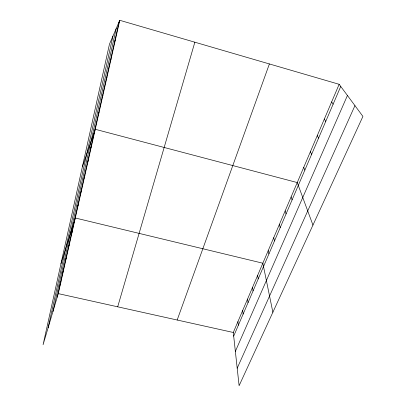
<?xml version="1.0" encoding="UTF-8"?>
<svg xmlns="http://www.w3.org/2000/svg" width="406" height="406" viewBox="0 0 406 406"><rect width="100%" height="100%" fill="white"/><g stroke="black" fill="none" stroke-linecap="round" stroke-linejoin="round"><path stroke-width="0.61" d="M48.086 327.865L112.954 36.073M52.887 311.712L116.207 28.542M57.236 297.101L119.09 21.868M119.77 20.3L109.478 44.117L43.077 344.719L58.271 293.619L119.77 20.3L339.157 84.306L362.923 116.41L239.109 385.7L233.293 332.478L339.157 84.306M117.694 306.814L194.85 42.204M59.905 285.22L60.93 281.8M62.641 273.045L63.656 269.68M65.447 260.556L66.452 257.252M68.33 247.736L69.319 244.503M71.283 234.582L72.263 231.42M60.981 263.672L75.288 217.992L262.839 263.215L272.873 312.27M77.439 207.202L78.388 204.203M80.642 192.946L81.576 190.038M83.935 178.295L84.849 175.478M87.32 163.227L88.219 160.517M90.802 147.733L91.68 145.125M82.428 166.567L95.243 129.291L297.243 182.563L312.95 225.097M98.191 114.857L99.023 112.498M177.178 320.019L269.391 63.95M102.114 97.41L102.916 95.187M106.159 79.414L106.935 77.338M110.33 60.844L111.077 58.926M114.639 41.671L115.355 39.92M233.689 336.122L340.735 86.437M235.358 351.388L347.429 95.476M237.195 368.206L354.94 105.631M58.271 293.619L233.293 332.478M331.641 101.926L333.123 104.2M324.348 119.019L325.734 121.43M317.274 135.609L318.573 138.141M310.402 151.712L311.615 154.361M303.729 167.358L304.86 170.114M291.122 196.91L292.107 199.864M285.164 210.881L286.083 213.916M279.364 224.477L280.216 227.599M273.71 237.728L274.507 240.92M268.204 250.634L268.939 253.897M257.607 275.481L258.236 278.871M252.502 287.443L253.08 290.894M247.523 299.115L248.056 302.617M242.666 310.504L243.148 314.056M237.926 321.623L238.363 325.221"/></g></svg>
